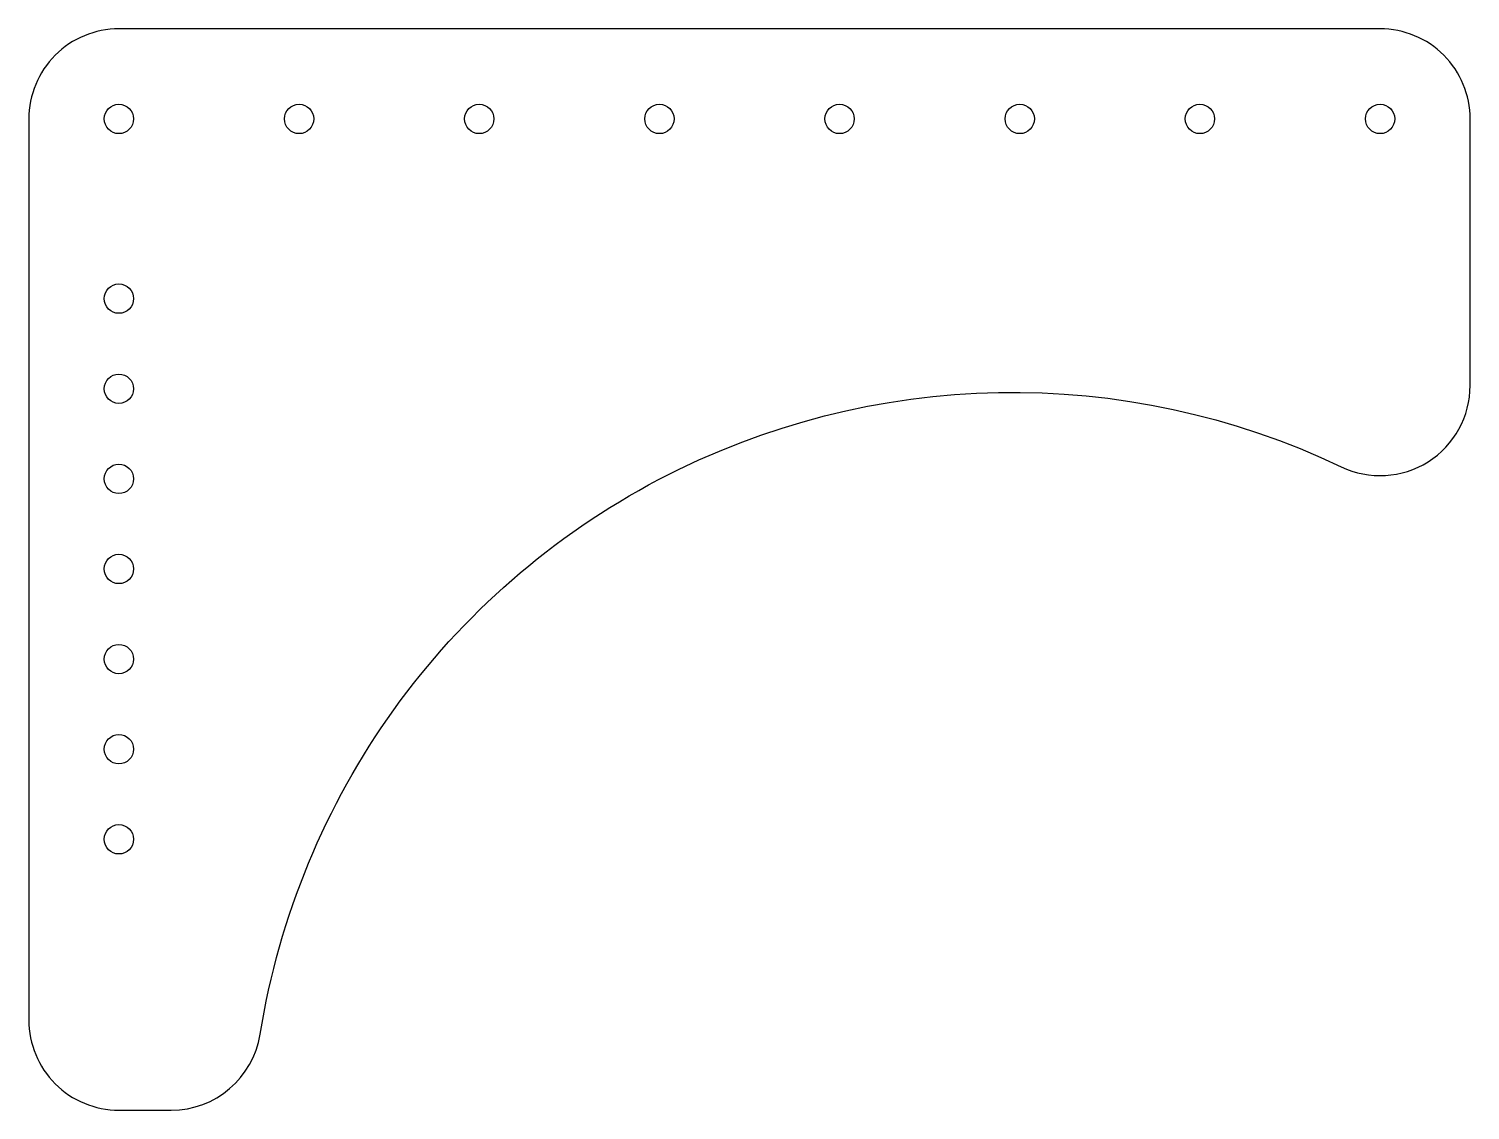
# Model space of a CAD drawing. Header units: inches. Extents: x -4 to 4, y -3 to 3.
import ezdxf

# ---------------------------------------------------------------- set-up
doc = ezdxf.new("R2010")
doc.units = ezdxf.units.IN
doc.header["$MEASUREMENT"] = 0

msp = doc.modelspace()

# ---------------------------------------------------------------- linework, layer by layer
msp.add_lwpolyline([(3.2844, 0.5697, 0.551682), (4, 1.0208), (4, 2.5, 0.414214), (3.5, 3), (-3.5, 3, 0.414214), (-4, 2.5), (-4, -2.5, 0.414214), (-3.5, -3), (-3.2099, -3, 0.36849), (-2.7161, -2.579, -0.501048)], format="xyb", close=True)
for centre in [(-3.4999, 2.5), (-2.4999, 2.5), (-1.4999, 2.5), (-0.4999, 2.5), (0.5001, 2.5), (1.5001, 2.5), (2.5001, 2.5), (3.5001, 2.5), (-3.5, 1.503), (-3.5, 1.003), (-3.5, 0.503), (-3.5, 0.003), (-3.5, -0.497), (-3.5, -0.997), (-3.5, -1.497)]:
    msp.add_circle(centre, 0.0815)

doc.saveas('drawing.dxf')
